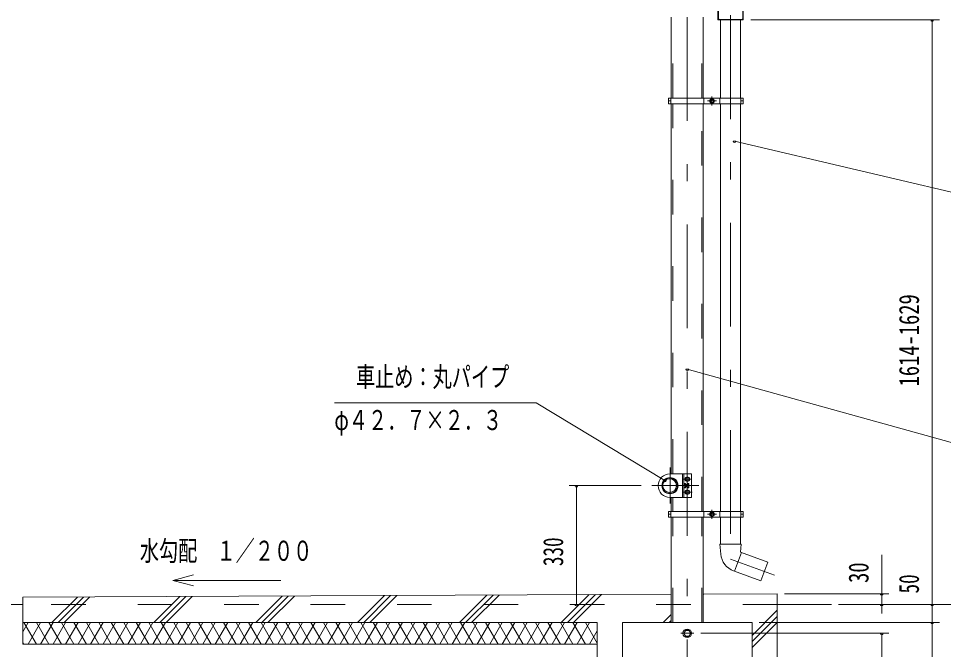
# Model space of a CAD drawing. Units: millimetres, scale not verified. Extents: x -25340 to 25344, y -10500 to 10500.
# Drawn here: x 15490 to 21911, y 783 to 5162 of the extents above; entities that cross this region are included whole.
import ezdxf
from ezdxf.enums import TextEntityAlignment as Align

# ---------------------------------------------------------------- set-up
doc = ezdxf.new("R2010")
doc.units = ezdxf.units.MM
doc.header["$LTSCALE"] = 60
doc.linetypes.add('USER2', pattern=[10, 4, -6])
doc.linetypes.add('USER3', pattern=[24, 12, -5, 2, -5])
for name, color, linetype, lineweight in [('0-6_2-02BOLD', 7, 'Continuous', 18), ('0-7_2-12HIDDEN', 3, 'USER2', 18), ('0-8_2-22CENTER', 3, 'USER3', 18), ('0-9_2-42THIN', 4, 'Continuous', 18), ('0-A_2-52DIM', 3, 'Continuous', 18), ('0-B_2-62HATCH', 2, 'Continuous', 18)]:
    doc.layers.add(name, color=color, linetype=linetype, lineweight=lineweight)
doc.styles.add('ＭＳ ゴシック', font='')
doc.styles.get('ＭＳ ゴシック').set_extended_font_data('MS Gothic')

msp = doc.modelspace()

# ---------------------------------------------------------------- linework, layer by layer
at = {"layer": '0-6_2-02BOLD'}
for p, q in [((20021.18, 4609.93), (20021.18, 5172.43)), ((20243.92, 5172.43), (20243.92, 4609.93)), ((20363.32, 5152.53), (20363.32, 4609.93)), ((20500.81, 4609.93), (20500.81, 5152.53)), ((20017.18, 4589.93), (20001.93, 4589.93)), ((20017.18, 4569.93), (20017.18, 4609.93)), ((20021.18, 2002.43), (20021.18, 4569.93)), ((20243.92, 4569.93), (20243.92, 1741.42)), ((20247.92, 4609.93), (20247.92, 4569.93)), ((20359.31, 4609.93), (20359.31, 4569.93)), ((20363.32, 4569.93), (20363.32, 1741.42)), ((20500.81, 1741.42), (20500.81, 4569.93)), ((20504.81, 4569.93), (20504.81, 4609.93)), ((20520.06, 4589.93), (20504.81, 4589.93)), ((20107.55, 2002.43), (20107.55, 1837.43)), ((20118.78, 1927.15), (20107.55, 1927.15)), ((20132.55, 1927.43), (20120.05, 1927.43)), ((20141.29, 1927.15), (20132.55, 1927.15)), ((20065.55, 1912.43), (20068.3, 1912.43)), ((20107.55, 1912.71), (20118.78, 1912.71)), ((20118.78, 1905.5), (20107.55, 1905.5)), ((20120.05, 1912.43), (20132.55, 1912.43)), ((20132.55, 1912.71), (20141.29, 1912.71)), ((20021.18, 1741.42), (20021.18, 1837.43)), ((20017.18, 1701.43), (20017.18, 1741.42)), ((20247.92, 1741.42), (20247.92, 1701.43)), ((20359.31, 1741.42), (20359.31, 1701.43)), ((20504.81, 1701.43), (20504.81, 1741.42)), ((20001.93, 1721.42), (20017.18, 1721.42)), ((20021.18, 1094.93), (20021.18, 1701.43)), ((20243.92, 1701.43), (20243.92, 969.93)), ((20363.32, 1701.43), (20363.32, 1512.77)), ((20500.81, 1512.77), (20500.81, 1701.43)), ((20504.81, 1721.42), (20520.06, 1721.42)), ((20358.32, 1512.77), (20364.47, 1445.1)), ((20461.28, 1325.83), (20508.31, 1455.04)), ((15520.05, 1144.93), (20021.17, 1166.42)), ((15520.05, 1094.93), (15145.05, 1094.93)), ((20021.17, 969.93), (20021.17, 1094.93)), ((20757.55, 1094.93), (21132.55, 1094.93))]:
    msp.add_line(p, q, dxfattribs=at)
for points in [[(20348.35, 5265.03), (20345.35, 5265.03), (20345.35, 5152.53), (20520.35, 5152.53), (20520.35, 5265.03), (20517.35, 5265.03), (20517.35, 5160.53), (20512.35, 5155.53), (20353.35, 5155.53), (20348.35, 5160.53)], [(20520.06, 4609.93), (20520.06, 4569.93), (20001.93, 4569.93), (20001.93, 4609.93)], [(20316.11, 4597.15), (20316.11, 4582.71), (20303.62, 4575.5), (20291.12, 4582.71), (20291.12, 4597.15), (20303.62, 4604.36)], [(20120.05, 1957.71), (20132.55, 1950.5), (20145.05, 1957.71), (20145.05, 1972.15), (20132.55, 1979.36), (20120.05, 1972.15)], [(20142.55, 1907.68), (20141.29, 1905.5), (20132.55, 1905.5), (20132.55, 1934.37), (20141.29, 1934.37), (20142.55, 1932.18)], [(20120.05, 1867.71), (20120.05, 1882.15), (20132.55, 1889.36), (20145.05, 1882.15), (20145.05, 1867.71), (20132.55, 1860.5)], [(20001.93, 1741.42), (20001.93, 1701.43), (20520.06, 1701.43), (20520.06, 1741.42)], [(20291.12, 1714.21), (20291.12, 1728.64), (20303.62, 1735.86), (20316.11, 1728.64), (20316.11, 1714.21), (20303.62, 1706.99)], [(20144.82, 916.18), (20120.28, 916.18), (20108.01, 894.93), (20120.28, 873.68), (20144.82, 873.68), (20157.08, 894.93)]]:
    msp.add_lwpolyline(points, close=True, dxfattribs=at)
for points in [[(20012.55, 1837.43), (20162.55, 1837.43), (20162.55, 2002.43), (20012.55, 2002.43)], [(20068.3, 1927.43), (20065.55, 1927.43), (20063.05, 1924.93), (20063.05, 1914.93), (20065.55, 1912.43), (20065.55, 1927.43)], [(20107.55, 1934.37), (20118.78, 1934.37), (20120.05, 1932.18), (20120.05, 1907.68), (20118.78, 1905.5)], [(20358.32, 1512.77), (20505.81, 1512.77), (20500.81, 1457.77), (20690.83, 1388.61), (20643.81, 1259.4), (20454.37, 1328.35)], [(20243.92, 1167.48), (20757.55, 1169.93), (20757.55, 344.93)], [(19507.55, 819.93), (15520.05, 819.93), (15520.05, 1144.93)], [(19507.55, 344.93), (19507.55, 969.93), (15520.05, 969.93)], [(19682.55, 344.93), (19682.55, 969.93), (20582.55, 969.93), (20582.55, 344.93)]]:
    msp.add_lwpolyline(points, dxfattribs=at)
for centre, radius in [((20303.62, 4589.93), 15.62), ((20303.62, 4589.93), 12.25), ((20009.67, 1919.93), 53.38), ((20012.55, 1919.93), 56.25), ((20009.67, 1919.93), 47.62), ((20132.55, 1964.93), 15.62), ((20132.55, 1964.93), 12.25), ((20132.55, 1874.93), 15.62), ((20132.55, 1874.93), 12.25), ((20303.62, 1721.42), 15.62), ((20303.62, 1721.42), 12.25), ((20132.55, 894.93), 30), ((20132.55, 894.93), 20.62)]:
    msp.add_circle(centre, radius, dxfattribs=at)
for centre, radius, start, end in [((20012.55, 1919.93), 82.5, 90, 270), ((20098.77, 1919.93), 21.27, 340.17088, 19.83133), ((20114.26, 1930.76), 5.79, 321.46857, 360), ((20121.27, 1919.93), 21.27, 340.16867, 19.82912), ((20136.76, 1930.76), 5.79, 321.45377, 0), ((20114.26, 1909.1), 5.79, 0, 38.54623), ((20136.75, 1909.1), 5.79, 0, 38.53143), ((20501.4, 1457.55), 137.5, 185.19513, 249.99989)]:
    msp.add_arc(centre, radius, start, end, dxfattribs=at)
at = {"layer": '0-7_2-12HIDDEN'}
for p, q in [((20031.67, 4609.93), (20031.67, 5172.43)), ((20233.42, 4609.93), (20233.42, 5172.43)), ((20031.67, 2002.43), (20031.67, 4569.93)), ((20233.42, 1741.42), (20233.42, 4569.93)), ((20099.55, 1837.43), (20099.55, 2002.43)), ((20031.67, 1741.42), (20031.67, 1837.43)), ((20031.67, 969.93), (20031.67, 1701.43)), ((20233.42, 969.93), (20233.42, 1701.43)), ((20757.55, 1094.93), (15520.05, 1094.93)), ((20243.92, 369.93), (20243.92, 969.93))]:
    msp.add_line(p, q, dxfattribs=at)
msp.add_lwpolyline([(20243.92, 369.93), (20021.17, 369.93), (20021.17, 969.93)], dxfattribs=at)
at = {"layer": '0-8_2-22CENTER'}
for p, q in [((20132.55, 5172.43), (20132.55, -1305.07)), ((20334.87, 4589.93), (20272.37, 4589.93)), ((20303.62, 4558.68), (20303.62, 4621.18)), ((20012.55, 1794.93), (20012.55, 2044.93)), ((20101.29, 1964.93), (20163.8, 1964.93)), ((19887.55, 1919.93), (20212.55, 1919.93)), ((20165.43, 1874.93), (20101.29, 1874.93)), ((20303.62, 1690.18), (20303.62, 1752.67)), ((20272.37, 1721.42), (20334.87, 1721.42)), ((20087.55, 894.93), (20177.55, 894.93))]:
    msp.add_line(p, q, dxfattribs=at)
msp.add_lwpolyline([(20432.06, 5184.84), (20432.06, 1409.63), (20738.92, 1297.94)], dxfattribs=at)
at = {"layer": '0-9_2-42THIN'}
for p, q in [((20063.55, 1925.43), (20068.53, 1925.43)), ((20068.53, 1914.43), (20063.55, 1914.43)), ((20132.55, 1925.43), (20120.05, 1925.43)), ((20120.05, 1914.43), (20132.55, 1914.43))]:
    msp.add_line(p, q, dxfattribs=at)
at = {"layer": '0-A_2-52DIM'}
for p, q in [((21882.55, 5152.53), (20574.79, 5152.53)), ((21842.55, 5152.53), (21822.55, 5152.53)), ((21832.55, 344.93), (21832.55, 5152.53)), ((20470.15, 4310.98), (20450.15, 4310.98)), ((20142.55, 2729.28), (20122.55, 2729.28)), ((19985.63, 1956.41), (19965.63, 1956.41)), ((19312.55, 1919.93), (19812.55, 1919.93)), ((19372.55, 1919.93), (19352.55, 1919.93)), ((19362.55, 1094.93), (19362.55, 1919.93)), ((21482.55, 1032.16), (21482.55, 1439.93)), ((16705.71, 1223.81), (16560.82, 1262.63)), ((20807.55, 1169.93), (21532.55, 1169.93)), ((21492.55, 1169.93), (21472.55, 1169.93)), ((19372.55, 1094.93), (19352.55, 1094.93)), ((21182.55, 1094.93), (22232.55, 1094.93)), ((21492.55, 1094.93), (21472.55, 1094.93)), ((21842.55, 1094.93), (21822.55, 1094.93)), ((21882.55, 969.93), (20632.55, 969.93)), ((21842.55, 969.93), (21822.55, 969.93)), ((20227.55, 894.93), (21532.55, 894.93)), ((21492.55, 894.93), (21472.55, 894.93)), ((21482.55, 894.93), (21482.55, 74.93))]:
    msp.add_line(p, q, dxfattribs=at)
for points in [[(24232.55, 3894.93), (22232.55, 3894.93), (20460.15, 4310.98)], [(20132.55, 2729.28), (22232.55, 2144.93), (23632.55, 2144.93)], [(19975.63, 1956.41), (19082.55, 2494.93), (17682.55, 2494.93)], [(17310.82, 1262.63), (16560.82, 1262.63), (16705.71, 1301.46)]]:
    msp.add_lwpolyline(points, dxfattribs=at)
for centre in [(21832.55, 5152.53), (20460.15, 4310.98), (20132.55, 2729.28), (19975.63, 1956.41), (19362.55, 1919.93), (21482.55, 1169.93), (19362.55, 1094.93), (21482.55, 1094.93), (21832.55, 1094.93), (21832.55, 969.93), (21482.55, 894.93)]:
    msp.add_arc(centre, 10, 180, 0, dxfattribs=at)
at = {"layer": '0-B_2-62HATCH'}
for p, q in [((18030.79, 1156.91), (17843.8, 969.93)), ((17886.23, 969.93), (18073.41, 1157.12)), ((17928.65, 969.93), (18116.05, 1157.32)), ((18741.28, 1160.31), (18550.91, 969.93)), ((18593.34, 969.93), (18783.91, 1160.51)), ((18635.76, 969.93), (18826.54, 1160.71)), ((19258.01, 969.93), (19451.79, 1163.7)), ((19300.44, 969.93), (19494.41, 1163.9)), ((19537.04, 1164.1), (19342.87, 969.93)), ((20243.92, 1163.88), (20247.54, 1167.5)), ((15899.29, 1146.74), (15722.48, 969.93)), ((15941.92, 1146.94), (15764.91, 969.93)), ((15807.33, 969.93), (15984.55, 1147.15)), ((16429.59, 969.93), (16609.79, 1150.13)), ((16652.42, 1150.34), (16472.01, 969.93)), ((16514.44, 969.93), (16695.05, 1150.54)), ((17136.69, 969.93), (17320.29, 1153.52)), ((17362.92, 1153.73), (17179.12, 969.93)), ((17221.55, 969.93), (17405.55, 1153.93)), ((20582.55, 880.25), (20757.55, 1055.25)), ((15557.05, 969.93), (15520.05, 905.85)), ((15614.78, 819.93), (15528.18, 969.93)), ((15557.05, 819.93), (15643.65, 969.93)), ((15614.78, 969.93), (15701.38, 819.93)), ((15730.25, 969.93), (15643.65, 819.93)), ((15701.38, 969.93), (15787.98, 819.93)), ((15730.25, 819.93), (15816.85, 969.93)), ((15874.59, 819.93), (15787.98, 969.93)), ((15816.85, 819.93), (15903.45, 969.93)), ((15874.59, 969.93), (15961.19, 819.93)), ((15990.06, 969.93), (15903.45, 819.93)), ((16047.79, 819.93), (15961.19, 969.93)), ((15990.06, 819.93), (16076.66, 969.93)), ((16047.79, 969.93), (16134.39, 819.93)), ((16163.26, 969.93), (16076.66, 819.93)), ((16221, 819.93), (16134.39, 969.93)), ((16163.26, 819.93), (16249.86, 969.93)), ((16221, 969.93), (16307.6, 819.93)), ((16336.47, 969.93), (16249.86, 819.93)), ((16307.6, 969.93), (16394.2, 819.93)), ((16336.47, 819.93), (16423.07, 969.93)), ((16480.81, 819.93), (16394.2, 969.93)), ((16423.07, 819.93), (16509.67, 969.93)), ((16480.81, 969.93), (16567.41, 819.93)), ((16596.27, 969.93), (16509.67, 819.93)), ((16654.01, 819.93), (16567.41, 969.93)), ((16596.28, 819.93), (16682.88, 969.93)), ((16654.01, 969.93), (16740.61, 819.93)), ((16769.48, 969.93), (16682.88, 819.93)), ((16827.22, 819.93), (16740.61, 969.93)), ((16769.48, 819.93), (16856.08, 969.93)), ((16827.22, 969.93), (16913.82, 819.93)), ((16942.69, 969.93), (16856.08, 819.93)), ((17000.42, 819.93), (16913.82, 969.93)), ((16942.69, 819.93), (17029.29, 969.93)), ((17000.42, 969.93), (17087.02, 819.93)), ((17115.89, 969.93), (17029.29, 819.93)), ((17173.63, 819.93), (17087.02, 969.93)), ((17115.89, 819.93), (17202.49, 969.93)), ((17173.63, 969.93), (17260.23, 819.93)), ((17289.1, 969.93), (17202.49, 819.93)), ((17346.83, 819.93), (17260.23, 969.93)), ((17289.1, 819.93), (17375.7, 969.93)), ((17346.83, 969.93), (17433.43, 819.93)), ((17462.3, 969.93), (17375.7, 819.93)), ((17520.04, 819.93), (17433.43, 969.93)), ((17462.3, 819.93), (17548.9, 969.93)), ((17520.04, 969.93), (17606.64, 819.93)), ((17635.51, 969.93), (17548.9, 819.93)), ((17693.24, 819.93), (17606.64, 969.93)), ((17635.51, 819.93), (17722.11, 969.93)), ((17693.24, 969.93), (17779.84, 819.93)), ((17808.71, 969.93), (17722.11, 819.93)), ((17866.45, 819.93), (17779.84, 969.93)), ((17808.71, 819.93), (17895.31, 969.93)), ((17866.45, 969.93), (17953.05, 819.93)), ((17981.92, 969.93), (17895.31, 819.93)), ((18039.65, 819.93), (17953.05, 969.93)), ((17981.92, 819.93), (18068.52, 969.93)), ((18039.65, 969.93), (18126.26, 819.93)), ((18155.12, 969.93), (18068.52, 819.93)), ((18212.86, 819.93), (18126.26, 969.93)), ((18155.12, 819.93), (18241.73, 969.93)), ((18212.86, 969.93), (18299.46, 819.93)), ((18328.33, 969.93), (18241.72, 819.93)), ((18386.06, 819.93), (18299.46, 969.93)), ((18328.33, 819.93), (18414.93, 969.93)), ((18386.06, 969.93), (18472.67, 819.93)), ((18501.53, 969.93), (18414.93, 819.93)), ((18559.27, 819.93), (18472.67, 969.93)), ((18501.53, 819.93), (18588.14, 969.93)), ((18559.27, 969.93), (18645.87, 819.93)), ((18674.74, 969.93), (18588.14, 819.93)), ((18732.47, 819.93), (18645.87, 969.93)), ((18674.74, 819.93), (18761.34, 969.93)), ((18732.47, 969.93), (18819.07, 819.93)), ((18847.94, 969.93), (18761.34, 819.93)), ((18905.68, 819.93), (18819.07, 969.93)), ((18847.94, 819.93), (18934.54, 969.93)), ((18905.68, 969.93), (18992.28, 819.93)), ((19021.15, 969.93), (18934.54, 819.93)), ((19078.89, 819.93), (18992.28, 969.93)), ((19021.15, 819.93), (19107.75, 969.93)), ((19078.89, 969.93), (19165.48, 819.93)), ((19194.35, 969.93), (19107.75, 819.93)), ((19252.09, 819.93), (19165.49, 969.93)), ((19194.35, 819.93), (19280.95, 969.93)), ((19338.69, 819.93), (19252.09, 969.93)), ((19367.56, 969.93), (19280.95, 819.93)), ((19338.69, 969.93), (19425.29, 819.93)), ((19454.16, 969.93), (19367.56, 819.93)), ((19507.55, 827.47), (19425.29, 969.93)), ((20021.17, 1025.98), (19965.12, 969.93)), ((20007.55, 969.93), (20021.17, 983.56)), ((20757.55, 1012.82), (20582.55, 837.83)), ((20582.55, 795.4), (20757.55, 970.4)), ((19454.16, 819.93), (19507.55, 912.4)), ((15520.05, 834.01), (15528.18, 819.93))]:
    msp.add_line(p, q, dxfattribs=at)

# ---------------------------------------------------------------- texts
at = {"layer": '0-A_2-52DIM', "color": 7, "style": 'ＭＳ ゴシック'}
for s, width, p in [('1614-1629', 0.75, (21782.55, 2608.8)), ('330', 0.7, (19312.55, 1361.69)), ('30', 0.75, (21432.55, 1244.85)), ('50', 0.7, (21782.55, 1171.56))]:
    msp.add_text(s, height=139.3, rotation=90, dxfattribs=dict(at, width=width)).set_placement(p, align=Align.BOTTOM_LEFT)
at = {"layer": '0-A_2-52DIM', "color": 7, "style": 'ＭＳ ゴシック', "width": 0.7}
for s, p in [('車止め：丸パイプ', (17832.55, 2563.93)), ('φ４２．７×２．３', (17682.55, 2263.93)), ('水勾配\u3000１／２００', (16332.35, 1356.63))]:
    msp.add_text(s, height=139.3, dxfattribs=at).set_placement(p, align=Align.BOTTOM_LEFT)

doc.saveas('drawing.dxf')
